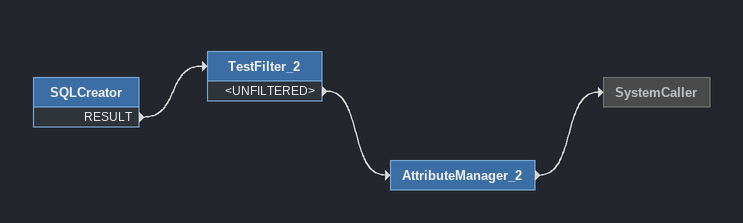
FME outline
SQLCreator
    RESULT -> TestFilter_2
TestFilter_2
    <UNFILTERED> -> AttributeManager_2
AttributeManager_2
    -> SystemCaller
SystemCaller [off]
